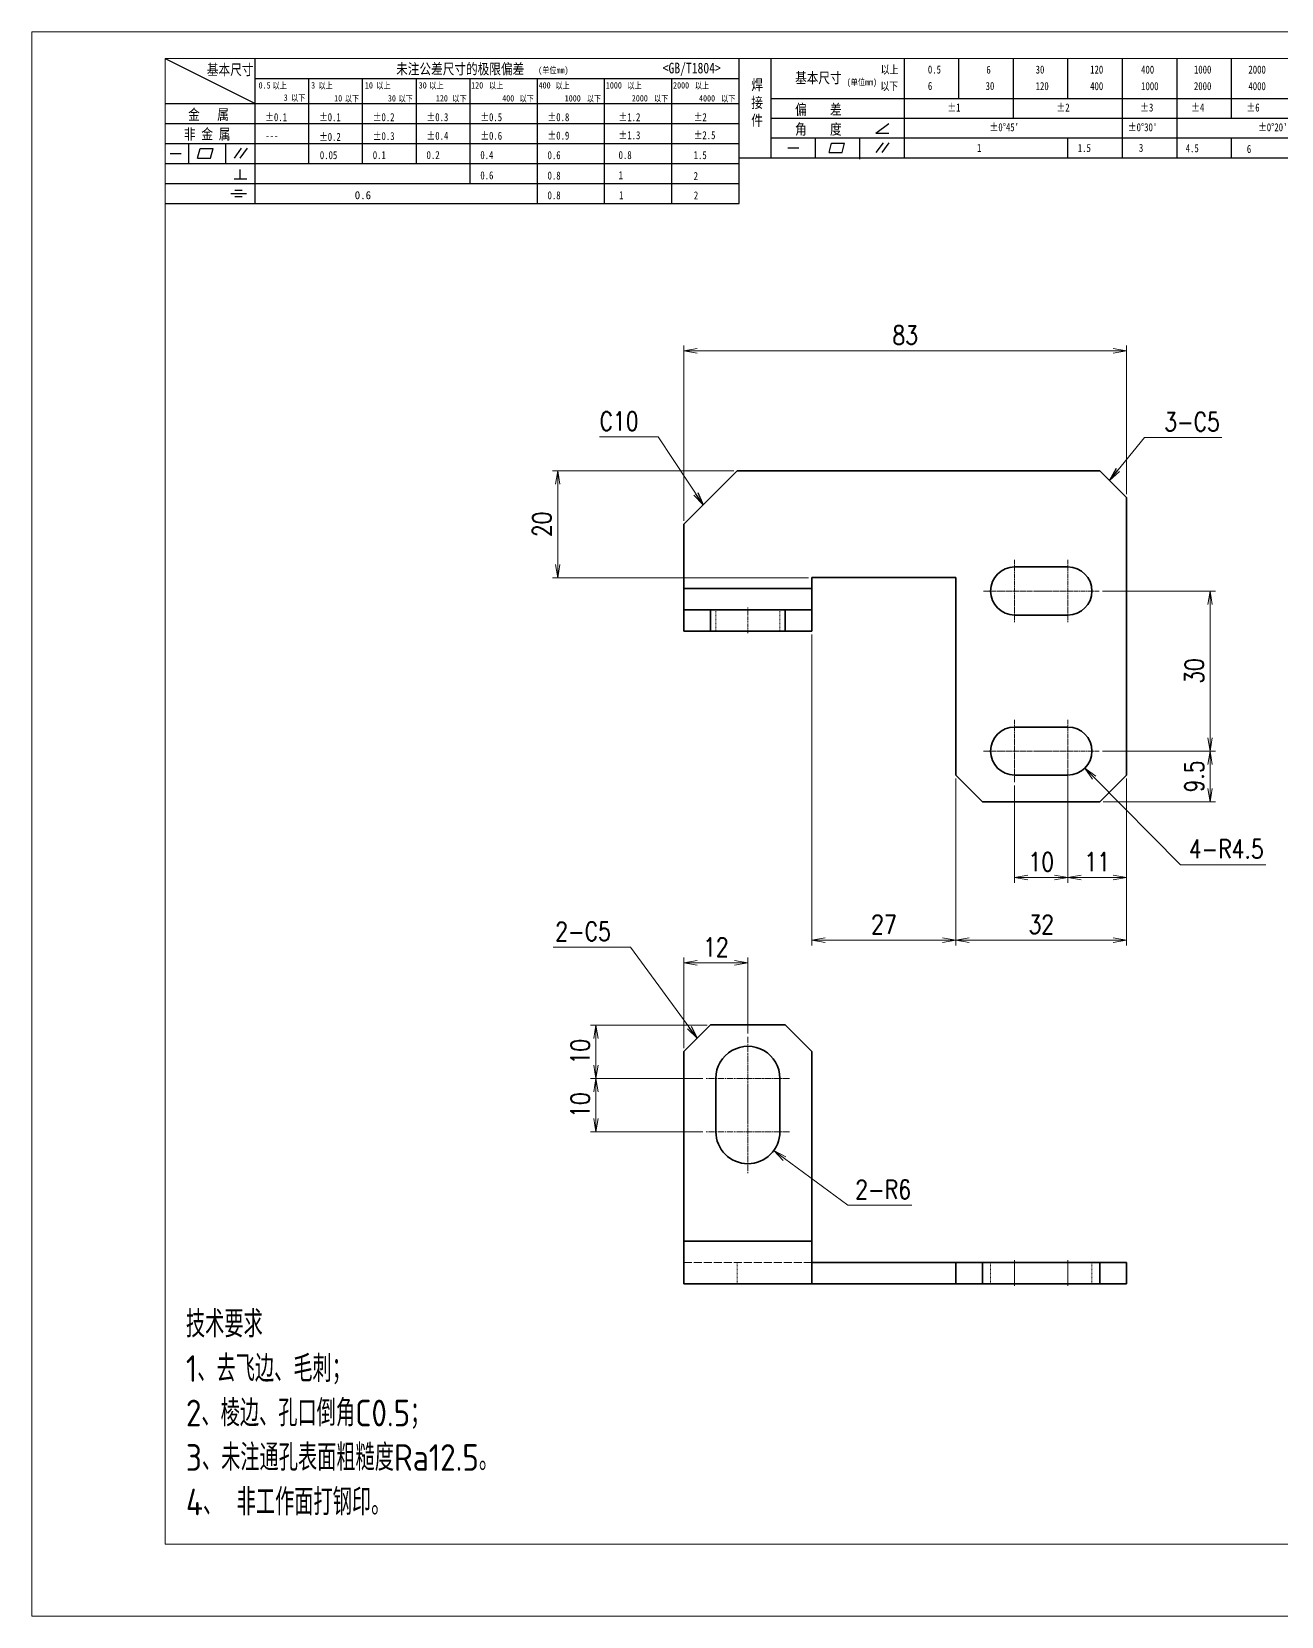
# Model space of a CAD drawing. Header units: millimetres. Extents: x 53130 to 124945, y -23470 to -1811.
# Drawn here: x 55716.1 to 55950.3, y -2526.1 to -2229.1 of the extents above; entities that cross this region are included whole.
import ezdxf

# ---------------------------------------------------------------- set-up
doc = ezdxf.new("R2010")
doc.units = ezdxf.units.MM
doc.header["$LTSCALE"] = 0.5
doc.linetypes.add('AM_ISO02W050x2', pattern=[3.75, 3, -0.75])
doc.linetypes.add('AM_ISO08W050x2', pattern=[9, 6, -0.75, 1.5, -0.75])
for name, color, linetype, lineweight in [('中心线', 2, 'AM_ISO08W050x2', 18), ('图框', 7, 'Continuous', 18), ('标注线', 3, 'Continuous', 18), ('粗实线', 7, 'Continuous', 35), ('虚线', 1, 'AM_ISO02W050x2', 18)]:
    doc.layers.add(name, color=color, linetype=linetype, lineweight=lineweight)
doc.layers.add('图\\M+19E79\\M+195B6\\M+18E9A', color=7, linetype='Continuous')
doc.layers.add('打印', color=7, linetype='Continuous', lineweight=15, plot=False)
doc.layers.add('打印-禁用', color=7, linetype='Continuous', lineweight=15, plot=False)
doc.styles.add('DIM', font='romans.shx', dxfattribs={"width": 0.8, "bigfont": 'bigfont.shx'})
doc.styles.add('国标', font='simfang.ttf', dxfattribs={"width": 0.8})
doc.styles.add('机械长仿宋', font='gbenor.shx', dxfattribs={"height": 1, "bigfont": 'gbcbig.shx'})
doc.dimstyles.new('XR 1-1', dxfattribs={"dimtxt": 3.5, "dimasz": 2.5, "dimexe": 1, "dimexo": 0.625, "dimgap": 1.2, "dimtad": 1, "dimtoh": 1, "dimdsep": 46, "dimtxsty": 'DIM', "dimblk": 'OPEN', "dimcen": 0, "dimclrd": 8, "dimclre": 8, "dimclrt": 2, "dimazin": 2, "dimtfac": 0.5, "dimtmove": 0, "dimatfit": 3, "dimldrblk": 'OPEN', "dimfxl": 0, "dimtolj": 2, "dimlwd": 18, "dimlwe": 18, "dimarcsym": 0})
doc.dimstyles.new('XR 1-1$0', dxfattribs={"dimtxt": 3.5, "dimasz": 2.5, "dimexe": 1, "dimexo": 0.625, "dimgap": 1.2, "dimtad": 1, "dimzin": 9, "dimdsep": 46, "dimtxsty": 'DIM', "dimblk": 'OPEN', "dimcen": 0, "dimclrd": 8, "dimclre": 8, "dimclrt": 2, "dimazin": 2, "dimtfac": 0.5, "dimtmove": 0, "dimatfit": 3, "dimldrblk": 'OPEN', "dimfxl": 0, "dimtolj": 2, "dimlwd": 18, "dimlwe": 18, "dimarcsym": 0})
doc.dimstyles.new('XR 1-1$4', dxfattribs={"dimtxt": 3.5, "dimasz": 2.5, "dimexe": 1, "dimexo": 0.625, "dimgap": 1.2, "dimtad": 1, "dimtoh": 1, "dimdsep": 46, "dimtxsty": 'DIM', "dimblk": 'OPEN', "dimcen": 0, "dimclrd": 8, "dimclre": 8, "dimclrt": 2, "dimazin": 2, "dimtfac": 0.5, "dimtofl": 0, "dimtmove": 0, "dimatfit": 3, "dimldrblk": 'OPEN', "dimfxl": 0, "dimtolj": 2, "dimlwd": 18, "dimlwe": 18, "dimarcsym": 0})

# ---------------------------------------------------------------- blocks, each defined once
blk = doc.blocks.new('GZDEH零件A3图框V01版')
at = {"layer": '图\\M+19E79\\M+195B6\\M+18E9A', "color": 9}
for p, q in [((2882.49, -1554.46), (2899.37, -1562.92)), ((2899.37, -1581.67), (2899.37, -1554.46)), ((2990.09, -1581.67), (2990.09, -1554.46)), ((2996.09, -1573.08), (2996.09, -1554.46)), ((3021.09, -1561.98), (3021.09, -1554.46)), ((3031.31, -1561.98), (3031.31, -1554.46)), ((3041.53, -1561.98), (3041.53, -1554.46)), ((3051.75, -1561.98), (3051.75, -1554.46)), ((3061.98, -1561.98), (3061.98, -1554.46)), ((3072.2, -1561.98), (3072.2, -1554.46)), ((3082.42, -1561.98), (3082.42, -1554.46)), ((2899.37, -1558.24), (2990.09, -1558.24)), ((2909.45, -1574.17), (2909.45, -1558.24)), ((2919.53, -1574.17), (2919.53, -1558.24)), ((2929.61, -1574.17), (2929.61, -1558.24)), ((2939.69, -1577.92), (2939.69, -1558.24)), ((2952.29, -1581.67), (2952.29, -1558.24)), ((2964.89, -1581.67), (2964.89, -1558.24)), ((2977.49, -1581.67), (2977.49, -1558.24)), ((2996.09, -1561.98), (3113.09, -1561.98)), ((3021.09, -1573.08), (3021.09, -1561.98)), ((3041.53, -1565.68), (3041.53, -1561.98)), ((3061.98, -1573.08), (3061.98, -1561.98)), ((3072.2, -1573.08), (3072.2, -1561.98)), ((3082.42, -1565.68), (3082.42, -1561.98)), ((2882.49, -1562.92), (2990.09, -1562.92)), ((2882.49, -1566.67), (2990.09, -1566.67)), ((2996.09, -1565.68), (3113.09, -1565.68)), ((3015.75, -1568.51), (3018.15, -1566.66)), ((2882.49, -1570.42), (2990.09, -1570.42)), ((2886.92, -1574.12), (2886.92, -1570.42)), ((2893.91, -1574.12), (2893.91, -1570.42)), ((2996.09, -1569.38), (3113.09, -1569.38)), ((3004.42, -1573.08), (3004.42, -1569.38)), ((3006.97, -1572.12), (3007.45, -1570.33)), ((3007.45, -1570.33), (3009.86, -1570.33)), ((3009.39, -1572.12), (3009.86, -1570.33)), ((3012.75, -1573.08), (3012.75, -1569.38)), ((3015.75, -1568.51), (3018.15, -1568.51)), ((3015.81, -1572.12), (3017.15, -1570.26)), ((3016.89, -1572.12), (3018.23, -1570.26)), ((3051.75, -1573.08), (3051.75, -1569.38)), ((3082.42, -1573.08), (3082.42, -1569.48)), ((2883.43, -1572.27), (2885.49, -1572.27)), ((2888.59, -1573.16), (2889.07, -1571.37)), ((2888.59, -1573.16), (2891, -1573.16)), ((2889.07, -1571.37), (2891.48, -1571.37)), ((2891, -1573.16), (2891.48, -1571.37)), ((2895.52, -1573.16), (2896.85, -1571.3)), ((2896.6, -1573.16), (2897.94, -1571.3)), ((2990.09, -1573.08), (3113.09, -1573.08)), ((2999.26, -1571.23), (3001.32, -1571.23)), ((3006.97, -1572.12), (3009.39, -1572.12)), ((3012.75, -1573.33), (3012.75, -1573.08)), ((2882.49, -1574.17), (2990.09, -1574.17)), ((2895.42, -1577.05), (2897.81, -1577.05)), ((2896.58, -1577.05), (2896.58, -1575.28)), ((2882.49, -1577.92), (2990.09, -1577.92)), ((2894.79, -1579.77), (2897.77, -1579.77)), ((2895.57, -1579.17), (2896.92, -1579.17)), ((2882.49, -1581.67), (2990.09, -1581.67)), ((2895.57, -1580.37), (2896.93, -1580.37))]:
    blk.add_line(p, q, dxfattribs=at)
at = {"layer": '图框', "linetype": 'Continuous'}
for p, q in [((2882.49, -1554.46), (2882.49, -1832.96)), ((3272.49, -1554.46), (2882.49, -1554.46)), ((2882.49, -1832.96), (3272.49, -1832.96))]:
    blk.add_line(p, q, dxfattribs=at)
at = {"layer": '打印-禁用', "linetype": 'Continuous'}
for p, q in [((2857.49, -1549.46), (2857.49, -1846.46)), ((3277.49, -1549.46), (2857.49, -1549.46)), ((2857.49, -1846.46), (3277.49, -1846.46))]:
    blk.add_line(p, q, dxfattribs=at)
at = {"layer": '图\\M+19E79\\M+195B6\\M+18E9A', "color": 9, "style": '国标', "width": 0.8}
for s, height, p in [('基本尺寸', 2, (2890.33, -1557.58)), ('未注公差尺寸的极限偏差', 2, (2925.81, -1557.44)), ('<GB/T1804>', 2, (2975.78, -1557.27)), ('以上', 1.5, (3016.64, -1557.33)), ('0.5', 1.5, (3025.49, -1557.3)), ('6', 1.5, (3036.45, -1557.34)), ('30', 1.5, (3045.69, -1557.31)), ('120', 1.5, (3055.91, -1557.31)), ('400', 1.5, (3065.46, -1557.31)), ('1000', 1.5, (3075.36, -1557.31)), ('2000', 1.5, (3085.57, -1557.31)), ('30', 1.2, (2930.04, -1560.11)), ('基本尺寸', 2, (3000.6, -1559.1)), ('以下', 1.5, (3016.58, -1560.43)), ('6', 1.5, (3025.49, -1560.38)), ('30', 1.5, (3036.31, -1560.39)), ('120', 1.5, (3045.69, -1560.41)), ('400', 1.5, (3055.91, -1560.41)), ('1000', 1.5, (3065.46, -1560.41)), ('2000', 1.5, (3075.36, -1560.41)), ('4000', 1.5, (3085.57, -1560.41)), ('金   属', 2, (2886.82, -1565.98)), ('±0.1', 1.5, (2901.27, -1566.23)), ('±0.1', 1.5, (2911.35, -1566.23)), ('±0.2', 1.5, (2921.43, -1566.23)), ('±0.3', 1.5, (2931.51, -1566.23)), ('±0.5', 1.5, (2941.59, -1566.23)), ('±0.8', 1.5, (2954.19, -1566.23)), ('±1.2', 1.5, (2967.51, -1566.23)), ('±2', 1.5, (2981.58, -1566.23)), ('偏    差', 2, (3000.6, -1565.04)), ('±1', 1.5, (3029.16, -1564.42)), ('±2', 1.5, (3049.61, -1564.42)), ('±3', 1.5, (3065.3, -1564.42)), ('±4', 1.5, (3074.85, -1564.42)), ('±6', 1.5, (3085.22, -1564.42)), ('非 金 属', 2, (2886.02, -1569.65)), ('±0.3', 1.5, (2921.43, -1569.77)), ('±0.4', 1.5, (2931.51, -1569.71)), ('±0.6', 1.5, (2941.59, -1569.71)), ('±0.9', 1.5, (2954.19, -1569.68)), ('±1.3', 1.5, (2967.51, -1569.62)), ('±2.5', 1.5, (2981.58, -1569.61)), ('角    度', 2, (3000.6, -1568.74)), ("±0%%D45'", 1.5, (3037.06, -1568.12)), ("±0%%D30'", 1.5, (3062.98, -1568.12)), ("±0%%D20'", 1.5, (3087.38, -1568.12)), ('---', 1.5, (2901.27, -1569.65)), ('±0.2', 1.5, (2911.35, -1569.92)), ('1', 1.5, (3034.69, -1571.98)), ('1.5', 1.5, (3053.59, -1572.01)), ('3', 1.5, (3065.05, -1571.98)), ('4.5', 1.5, (3073.82, -1572.05)), ('6', 1.5, (3085.28, -1572.19)), ('0.1', 1.5, (2921.43, -1573.34)), ('0.2', 1.5, (2931.51, -1573.33)), ('0.4', 1.5, (2941.59, -1573.33)), ('0.6', 1.5, (2954.19, -1573.35)), ('0.8', 1.5, (2967.51, -1573.33)), ('1.5', 1.5, (2981.58, -1573.34)), ('0.6', 1.5, (2941.59, -1577.14)), ('0.8', 1.5, (2954.19, -1577.17)), ('1', 1.5, (2967.51, -1577.12)), ('2', 1.5, (2981.58, -1577.26)), ('0.8', 1.5, (2954.19, -1580.87)), ('1', 1.5, (2967.59, -1580.86)), ('2', 1.5, (2981.62, -1580.89))]:
    blk.add_text(s, height=height, dxfattribs=at).set_placement(p)
at = {"layer": '图\\M+19E79\\M+195B6\\M+18E9A', "color": 9, "lineweight": 15, "style": '国标', "width": 0.8}
for s, p in [('(单位mm)', (2952.44, -1557.27)), ('0.5', (2900.03, -1560.11)), ('以上', (2902.64, -1560.16)), ('3', (2909.88, -1560.11)), ('以上', (2911.25, -1560.16)), ('10', (2919.96, -1560.11)), ('以上', (2922.09, -1560.16)), ('以上', (2932.02, -1560.16)), ('120', (2939.88, -1560.11)), ('以上', (2943.21, -1560.16)), ('400', (2952.52, -1560.11)), ('以上', (2955.68, -1560.16)), ('1000', (2965.12, -1560.11)), ('以上', (2969.16, -1560.16)), ('2000', (2977.72, -1560.11)), ('以上', (2981.8, -1560.16)), ('(单位mm)', (3010.27, -1559.51)), ('3', (2904.73, -1562.41)), ('以下', (2906.1, -1562.46)), ('10', (2914.19, -1562.54)), ('以下', (2916.18, -1562.59)), ('30', (2924.27, -1562.54)), ('以下', (2926.26, -1562.59)), ('120', (2933.26, -1562.54)), ('以下', (2936.34, -1562.59)), ('400', (2945.7, -1562.54)), ('以下', (2948.94, -1562.59)), ('1000', (2957.41, -1562.54)), ('以下', (2961.54, -1562.59)), ('2000', (2969.99, -1562.54)), ('以下', (2974.14, -1562.59)), ('4000', (2982.59, -1562.54)), ('以下', (2986.74, -1562.59))]:
    blk.add_text(s, height=1.2, dxfattribs=at).set_placement(p)
at = {"layer": '图\\M+19E79\\M+195B6\\M+18E9A', "color": 9, "lineweight": 13, "style": '国标'}
blk.add_text('0.6', height=1.5, dxfattribs=at).set_placement((2918.05, -1580.85))
at = {"layer": '图\\M+19E79\\M+195B6\\M+18E9A', "color": 9, "style": '国标'}
for s, insert, char_height, width, attachment_point in [('焊\\P接\\P件', (2992.39, -1558.41), 2, 3.1877, 1), ('0.05', (2911.51, -1573.37), 1.5, 5.1982, 7)]:
    blk.add_mtext(s, dxfattribs=dict(at, insert=insert, char_height=char_height, width=width, attachment_point=attachment_point))
blk = doc.blocks.new('DEH A3')
at = {"layer": '图框'}
blk.add_blockref('GZDEH零件A3图框V01版', (-2857.49, 1846.46), dxfattribs=at)
blk = doc.blocks.new('_Open')
at = {"color": 0, "linetype": 'ByBlock', "lineweight": -2}
for p, q in [((-1, 0.17), (0, 0)), ((-1, -0.17), (0, 0)), ((0, 0), (-1, 0))]:
    blk.add_line(p, q, dxfattribs=at)
blk = doc.blocks.new('*D159')
at = {"layer": 'Defpoints', "color": 0, "transparency": 16777216}
for p in [(55921.34, -2288.94), (55921.34, -2316.44), (55838.34, -2321.44)]:
    blk.add_point(p, dxfattribs=at)
at = {"layer": '标注线', "color": 8, "lineweight": 18, "transparency": 16777216}
for p, q in [((55838.34, -2320.81), (55838.34, -2287.94)), ((55840.84, -2288.94), (55918.84, -2288.94)), ((55921.34, -2315.81), (55921.34, -2287.94))]:
    blk.add_line(p, q, dxfattribs=at)
at = {"layer": '标注线', "color": 8, "lineweight": 18, "transparency": 16777216, "xscale": 2.5, "yscale": 2.5, "zscale": 2.5, "rotation": 180}
blk.add_blockref('_Open', (55838.34, -2288.94), dxfattribs=at)
at = {"layer": '标注线', "color": 8, "lineweight": 18, "transparency": 16777216, "xscale": 2.5, "yscale": 2.5, "zscale": 2.5}
blk.add_blockref('_Open', (55921.34, -2288.94), dxfattribs=at)
at = {"layer": '标注线', "color": 2, "transparency": 16777216, "insert": (55879.84, -2285.99), "char_height": 3.5, "attachment_point": 5, "style": 'DIM'}
blk.add_mtext('\\A2;83', dxfattribs=at)
blk = doc.blocks.new('*D160')
at = {"layer": 'Defpoints', "color": 0, "transparency": 16777216}
for p in [(55889.34, -2368.44), (55921.34, -2368.44), (55921.34, -2399.38)]:
    blk.add_point(p, dxfattribs=at)
at = {"layer": '标注线', "color": 8, "lineweight": 18, "transparency": 16777216}
for p, q in [((55889.34, -2369.06), (55889.34, -2400.38)), ((55921.34, -2369.06), (55921.34, -2400.38)), ((55891.84, -2399.38), (55918.84, -2399.38))]:
    blk.add_line(p, q, dxfattribs=at)
at = {"layer": '标注线', "color": 8, "lineweight": 18, "transparency": 16777216, "xscale": 2.5, "yscale": 2.5, "zscale": 2.5, "rotation": 180}
blk.add_blockref('_Open', (55889.34, -2399.38), dxfattribs=at)
at = {"layer": '标注线', "color": 8, "lineweight": 18, "transparency": 16777216, "xscale": 2.5, "yscale": 2.5, "zscale": 2.5}
blk.add_blockref('_Open', (55921.34, -2399.38), dxfattribs=at)
at = {"layer": '标注线', "color": 2, "transparency": 16777216, "insert": (55905.34, -2396.43), "char_height": 3.5, "attachment_point": 5, "style": 'DIM'}
blk.add_mtext('\\A2;32', dxfattribs=at)
blk = doc.blocks.new('*D161')
at = {"layer": 'Defpoints', "color": 0, "transparency": 16777216}
for p in [(55862.34, -2341.44), (55889.34, -2368.44), (55862.34, -2399.38)]:
    blk.add_point(p, dxfattribs=at)
at = {"layer": '标注线', "color": 8, "lineweight": 18, "transparency": 16777216}
for p, q in [((55862.34, -2342.06), (55862.34, -2400.38)), ((55889.34, -2369.06), (55889.34, -2400.38)), ((55886.84, -2399.38), (55864.84, -2399.38))]:
    blk.add_line(p, q, dxfattribs=at)
at = {"layer": '标注线', "color": 8, "lineweight": 18, "transparency": 16777216, "xscale": 2.5, "yscale": 2.5, "zscale": 2.5, "rotation": 180}
blk.add_blockref('_Open', (55862.34, -2399.38), dxfattribs=at)
at = {"layer": '标注线', "color": 8, "lineweight": 18, "transparency": 16777216, "xscale": 2.5, "yscale": 2.5, "zscale": 2.5}
blk.add_blockref('_Open', (55889.34, -2399.38), dxfattribs=at)
at = {"layer": '标注线', "color": 2, "transparency": 16777216, "insert": (55875.84, -2396.43), "char_height": 3.5, "attachment_point": 5, "style": 'DIM'}
blk.add_mtext('\\A2;27', dxfattribs=at)
blk = doc.blocks.new('*D162')
at = {"layer": 'Defpoints', "color": 0, "transparency": 16777216}
for p in [(55814.69, -2311.44), (55848.34, -2311.44), (55862.34, -2331.44)]:
    blk.add_point(p, dxfattribs=at)
at = {"layer": '标注线', "color": 8, "lineweight": 18, "transparency": 16777216}
for p, q in [((55847.72, -2311.44), (55813.69, -2311.44)), ((55814.69, -2328.94), (55814.69, -2313.94)), ((55861.72, -2331.44), (55813.69, -2331.44))]:
    blk.add_line(p, q, dxfattribs=at)
at = {"layer": '标注线', "color": 8, "lineweight": 18, "transparency": 16777216, "xscale": 2.5, "yscale": 2.5, "zscale": 2.5}
for p, rotation in [((55814.69, -2311.44), 90), ((55814.69, -2331.44), 270)]:
    blk.add_blockref('_Open', p, dxfattribs=dict(at, rotation=rotation))
at = {"layer": '标注线', "color": 2, "transparency": 16777216, "insert": (55811.74, -2321.44), "char_height": 3.5, "attachment_point": 5, "rotation": 90, "style": 'DIM'}
blk.add_mtext('\\A2;20', dxfattribs=at)
blk = doc.blocks.new('*D163')
at = {"layer": 'Defpoints', "color": 0, "transparency": 16777216}
for p in [(55910.34, -2368.44), (55921.34, -2368.44), (55910.34, -2387.64)]:
    blk.add_point(p, dxfattribs=at)
at = {"layer": '标注线', "color": 8, "lineweight": 18, "transparency": 16777216}
for p, q in [((55910.34, -2369.06), (55910.34, -2388.64)), ((55921.34, -2369.06), (55921.34, -2388.64)), ((55918.84, -2387.64), (55912.84, -2387.64))]:
    blk.add_line(p, q, dxfattribs=at)
at = {"layer": '标注线', "color": 8, "lineweight": 18, "transparency": 16777216, "xscale": 2.5, "yscale": 2.5, "zscale": 2.5, "rotation": 180}
blk.add_blockref('_Open', (55910.34, -2387.64), dxfattribs=at)
at = {"layer": '标注线', "color": 8, "lineweight": 18, "transparency": 16777216, "xscale": 2.5, "yscale": 2.5, "zscale": 2.5}
blk.add_blockref('_Open', (55921.34, -2387.64), dxfattribs=at)
at = {"layer": '标注线', "color": 2, "transparency": 16777216, "insert": (55915.84, -2384.69), "char_height": 3.5, "attachment_point": 5, "style": 'DIM'}
blk.add_mtext('\\A2;11', dxfattribs=at)
blk = doc.blocks.new('*D164')
at = {"layer": 'Defpoints', "color": 0, "transparency": 16777216}
for p in [(55900.34, -2369.79), (55910.34, -2369.79), (55900.34, -2387.64)]:
    blk.add_point(p, dxfattribs=at)
at = {"layer": '标注线', "color": 8, "lineweight": 18, "transparency": 16777216}
for p, q in [((55900.34, -2370.41), (55900.34, -2388.64)), ((55910.34, -2370.41), (55910.34, -2388.64)), ((55907.84, -2387.64), (55902.84, -2387.64))]:
    blk.add_line(p, q, dxfattribs=at)
at = {"layer": '标注线', "color": 8, "lineweight": 18, "transparency": 16777216, "xscale": 2.5, "yscale": 2.5, "zscale": 2.5, "rotation": 180}
blk.add_blockref('_Open', (55900.34, -2387.64), dxfattribs=at)
at = {"layer": '标注线', "color": 8, "lineweight": 18, "transparency": 16777216, "xscale": 2.5, "yscale": 2.5, "zscale": 2.5}
blk.add_blockref('_Open', (55910.34, -2387.64), dxfattribs=at)
at = {"layer": '标注线', "color": 2, "transparency": 16777216, "insert": (55905.34, -2384.69), "char_height": 3.5, "attachment_point": 5, "style": 'DIM'}
blk.add_mtext('\\A2;10', dxfattribs=at)
blk = doc.blocks.new('*D165')
at = {"layer": 'Defpoints', "color": 0, "transparency": 16777216}
for p in [(55916.19, -2363.94), (55936.98, -2363.94), (55916.34, -2373.44)]:
    blk.add_point(p, dxfattribs=at)
at = {"layer": '标注线', "color": 8, "lineweight": 18, "transparency": 16777216}
for p, q in [((55916.82, -2363.94), (55937.98, -2363.94)), ((55936.98, -2370.94), (55936.98, -2366.44)), ((55916.97, -2373.44), (55937.98, -2373.44))]:
    blk.add_line(p, q, dxfattribs=at)
at = {"layer": '标注线', "color": 8, "lineweight": 18, "transparency": 16777216, "xscale": 2.5, "yscale": 2.5, "zscale": 2.5}
for p, rotation in [((55936.98, -2363.94), 90), ((55936.98, -2373.44), 270)]:
    blk.add_blockref('_Open', p, dxfattribs=dict(at, rotation=rotation))
at = {"layer": '标注线', "color": 2, "transparency": 16777216, "insert": (55934.03, -2368.69), "char_height": 3.5, "attachment_point": 5, "rotation": 90, "style": 'DIM'}
blk.add_mtext('\\A2;9.5', dxfattribs=at)
blk = doc.blocks.new('*D166')
at = {"layer": 'Defpoints', "color": 0, "transparency": 16777216}
for p in [(55916.19, -2333.94), (55936.98, -2333.94), (55916.82, -2363.94)]:
    blk.add_point(p, dxfattribs=at)
at = {"layer": '标注线', "color": 8, "lineweight": 18, "transparency": 16777216}
for p, q in [((55916.82, -2333.94), (55937.98, -2333.94)), ((55936.98, -2361.44), (55936.98, -2336.44)), ((55917.44, -2363.94), (55937.98, -2363.94))]:
    blk.add_line(p, q, dxfattribs=at)
at = {"layer": '标注线', "color": 8, "lineweight": 18, "transparency": 16777216, "xscale": 2.5, "yscale": 2.5, "zscale": 2.5}
for p, rotation in [((55936.98, -2333.94), 90), ((55936.98, -2363.94), 270)]:
    blk.add_blockref('_Open', p, dxfattribs=dict(at, rotation=rotation))
at = {"layer": '标注线', "color": 2, "transparency": 16777216, "insert": (55934.03, -2348.94), "char_height": 3.5, "attachment_point": 5, "rotation": 90, "style": 'DIM'}
blk.add_mtext('\\A2;30', dxfattribs=at)
blk = doc.blocks.new('*D167')
at = {"layer": 'Defpoints', "color": 0, "transparency": 16777216}
for p in [(55910.34, -2363.94), (55913.51, -2367.14)]:
    blk.add_point(p, dxfattribs=at)
at = {"layer": '标注线', "color": 8, "lineweight": 18, "transparency": 16777216}
for p, q in [((55931.41, -2385.23), (55915.26, -2368.91)), ((55947.41, -2385.23), (55931.41, -2385.23))]:
    blk.add_line(p, q, dxfattribs=at)
at = {"layer": '标注线', "color": 8, "lineweight": 18, "transparency": 16777216, "xscale": 2.5, "yscale": 2.5, "zscale": 2.5, "rotation": 134.6969614813914}
blk.add_blockref('_Open', (55913.51, -2367.14), dxfattribs=at)
at = {"layer": '标注线', "color": 2, "transparency": 16777216, "insert": (55940.01, -2382.28), "char_height": 3.5, "attachment_point": 5, "style": 'DIM'}
blk.add_mtext('\\A2;\\A2;4-R4.5', dxfattribs=at)
blk = doc.blocks.new('*D168')
at = {"layer": 'Defpoints', "color": 0, "transparency": 16777216}
for p in [(55838.34, -2403.63), (55850.34, -2417.48), (55838.34, -2420.28)]:
    blk.add_point(p, dxfattribs=at)
at = {"layer": '标注线', "color": 8, "lineweight": 18, "transparency": 16777216}
for p, q in [((55838.34, -2419.65), (55838.34, -2402.63)), ((55850.34, -2416.85), (55850.34, -2402.63)), ((55847.84, -2403.63), (55840.84, -2403.63))]:
    blk.add_line(p, q, dxfattribs=at)
at = {"layer": '标注线', "color": 8, "lineweight": 18, "transparency": 16777216, "xscale": 2.5, "yscale": 2.5, "zscale": 2.5, "rotation": 180}
blk.add_blockref('_Open', (55838.34, -2403.63), dxfattribs=at)
at = {"layer": '标注线', "color": 8, "lineweight": 18, "transparency": 16777216, "xscale": 2.5, "yscale": 2.5, "zscale": 2.5}
blk.add_blockref('_Open', (55850.34, -2403.63), dxfattribs=at)
at = {"layer": '标注线', "color": 2, "transparency": 16777216, "insert": (55844.34, -2400.68), "char_height": 3.5, "attachment_point": 5, "style": 'DIM'}
blk.add_mtext('\\A2;12', dxfattribs=at)
blk = doc.blocks.new('*D169')
at = {"layer": 'Defpoints', "color": 0, "transparency": 16777216}
for p in [(55843.34, -2415.28), (55821.87, -2425.28), (55842.54, -2425.28)]:
    blk.add_point(p, dxfattribs=at)
at = {"layer": '标注线', "color": 8, "lineweight": 18, "transparency": 16777216}
for p, q in [((55842.72, -2415.28), (55820.87, -2415.28)), ((55821.87, -2417.78), (55821.87, -2422.78)), ((55841.92, -2425.28), (55820.87, -2425.28))]:
    blk.add_line(p, q, dxfattribs=at)
at = {"layer": '标注线', "color": 8, "lineweight": 18, "transparency": 16777216, "xscale": 2.5, "yscale": 2.5, "zscale": 2.5}
for p, rotation in [((55821.87, -2415.28), 90), ((55821.87, -2425.28), 270)]:
    blk.add_blockref('_Open', p, dxfattribs=dict(at, rotation=rotation))
at = {"layer": '标注线', "color": 2, "transparency": 16777216, "insert": (55818.92, -2420.28), "char_height": 3.5, "attachment_point": 5, "rotation": 90, "style": 'DIM'}
blk.add_mtext('\\A2;10', dxfattribs=at)
blk = doc.blocks.new('*D170')
at = {"layer": 'Defpoints', "color": 0, "transparency": 16777216}
for p in [(55842.54, -2425.28), (55821.87, -2435.28), (55842.54, -2435.28)]:
    blk.add_point(p, dxfattribs=at)
at = {"layer": '标注线', "color": 8, "lineweight": 18, "transparency": 16777216}
for p, q in [((55841.92, -2425.28), (55820.87, -2425.28)), ((55821.87, -2427.78), (55821.87, -2432.78)), ((55841.92, -2435.28), (55820.87, -2435.28))]:
    blk.add_line(p, q, dxfattribs=at)
at = {"layer": '标注线', "color": 8, "lineweight": 18, "transparency": 16777216, "xscale": 2.5, "yscale": 2.5, "zscale": 2.5}
for p, rotation in [((55821.87, -2425.28), 90), ((55821.87, -2435.28), 270)]:
    blk.add_blockref('_Open', p, dxfattribs=dict(at, rotation=rotation))
at = {"layer": '标注线', "color": 2, "transparency": 16777216, "insert": (55818.92, -2430.28), "char_height": 3.5, "attachment_point": 5, "rotation": 90, "style": 'DIM'}
blk.add_mtext('\\A2;10', dxfattribs=at)
blk = doc.blocks.new('*D171')
at = {"layer": 'Defpoints', "color": 0, "transparency": 16777216}
for p in [(55850.34, -2435.28), (55855.18, -2438.83)]:
    blk.add_point(p, dxfattribs=at)
at = {"layer": '标注线', "color": 8, "lineweight": 18, "transparency": 16777216}
for p, q in [((55869.09, -2449.04), (55857.19, -2440.31)), ((55881.09, -2449.04), (55869.09, -2449.04))]:
    blk.add_line(p, q, dxfattribs=at)
at = {"layer": '标注线', "color": 8, "lineweight": 18, "transparency": 16777216, "xscale": 2.5, "yscale": 2.5, "zscale": 2.5, "rotation": 143.7126616001404}
blk.add_blockref('_Open', (55855.18, -2438.83), dxfattribs=at)
at = {"layer": '标注线', "color": 2, "transparency": 16777216, "insert": (55875.69, -2446.09), "char_height": 3.5, "attachment_point": 5, "style": 'DIM'}
blk.add_mtext('\\A2;\\A2;2-R6', dxfattribs=at)

msp = doc.modelspace()

# ---------------------------------------------------------------- linework, layer by layer
at = {"layer": '中心线', "ltscale": 0.292499}
for p, q in [((55900.341, -2328.087), (55900.341, -2339.787)), ((55910.341, -2328.087), (55910.341, -2339.787)), ((55900.341, -2358.087), (55900.341, -2369.787)), ((55910.341, -2358.087), (55910.341, -2369.787))]:
    msp.add_line(p, q, dxfattribs=at)
at = {"layer": '中心线', "ltscale": 0.292493}
for p, q in [((55906.191, -2333.937), (55894.491, -2333.937)), ((55916.191, -2333.937), (55904.491, -2333.937)), ((55906.191, -2363.937), (55894.491, -2363.937)), ((55916.191, -2363.937), (55904.491, -2363.937))]:
    msp.add_line(p, q, dxfattribs=at)
at = {"layer": '中心线', "ltscale": 0.120001}
msp.add_line((55850.341, -2341.837), (55850.341, -2337.037), dxfattribs=at)
at = {"layer": '中心线', "ltscale": 0.389999}
for p, q in [((55850.341, -2417.477), (55850.341, -2433.077)), ((55850.341, -2427.477), (55850.341, -2443.077))]:
    msp.add_line(p, q, dxfattribs=at)
at = {"layer": '中心线', "ltscale": 0.390002}
for p, q in [((55858.141, -2425.277), (55842.541, -2425.277)), ((55858.141, -2435.277), (55842.541, -2435.277))]:
    msp.add_line(p, q, dxfattribs=at)
at = {"layer": '中心线', "ltscale": 0.120016}
for p, q in [((55900.341, -2459.377), (55900.341, -2464.177)), ((55910.341, -2459.377), (55910.341, -2464.177))]:
    msp.add_line(p, q, dxfattribs=at)
at = {"layer": '打印'}
msp.add_lwpolyline([(55716.088, -2229.107), (56136.088, -2229.107), (56136.088, -2526.107), (55716.088, -2526.107)], close=True, dxfattribs=at)
at = {"layer": '粗实线', "ltscale": 0.353553}
msp.add_line((55848.341, -2311.437), (55838.341, -2321.437), dxfattribs=at)
at = {"layer": '粗实线'}
for p, q in [((55916.341, -2311.437), (55848.341, -2311.437)), ((55921.341, -2368.437), (55921.341, -2316.437)), ((55862.341, -2331.437), (55889.341, -2331.437)), ((55889.341, -2331.437), (55889.341, -2368.437)), ((55862.341, -2333.437), (55838.341, -2333.437)), ((55894.341, -2373.437), (55916.341, -2373.437)), ((55838.341, -2420.277), (55838.341, -2455.777)), ((55862.341, -2455.777), (55862.341, -2420.277)), ((55838.341, -2455.777), (55862.341, -2455.777)), ((55862.341, -2459.777), (55889.341, -2459.777)), ((55894.341, -2459.777), (55916.341, -2459.777)), ((55838.341, -2463.777), (55862.341, -2463.777)), ((55862.341, -2463.777), (55889.341, -2463.777)), ((55894.341, -2463.777), (55916.341, -2463.777))]:
    msp.add_line(p, q, dxfattribs=at)
at = {"layer": '粗实线', "ltscale": 0.176777}
for p, q in [((55921.341, -2316.437), (55916.341, -2311.437)), ((55894.341, -2373.437), (55889.341, -2368.437)), ((55921.341, -2368.437), (55916.341, -2373.437)), ((55843.341, -2415.277), (55838.341, -2420.277)), ((55862.341, -2420.277), (55857.341, -2415.277))]:
    msp.add_line(p, q, dxfattribs=at)
at = {"layer": '粗实线', "ltscale": 0.3}
msp.add_line((55838.341, -2321.437), (55838.341, -2333.437), dxfattribs=at)
at = {"layer": '粗实线', "ltscale": 0.05}
msp.add_line((55862.341, -2333.437), (55862.341, -2331.437), dxfattribs=at)
at = {"layer": '粗实线', "ltscale": 0.25}
for p, q in [((55910.341, -2329.437), (55900.341, -2329.437)), ((55900.341, -2338.437), (55910.341, -2338.437)), ((55910.341, -2359.437), (55900.341, -2359.437)), ((55900.341, -2368.437), (55910.341, -2368.437)), ((55844.341, -2425.277), (55844.341, -2435.277)), ((55856.341, -2435.277), (55856.341, -2425.277))]:
    msp.add_line(p, q, dxfattribs=at)
at = {"layer": '粗实线', "ltscale": 0.1}
for p, q in [((55838.341, -2337.437), (55838.341, -2333.437)), ((55862.341, -2333.437), (55862.341, -2337.437)), ((55838.341, -2341.437), (55838.341, -2337.437)), ((55843.341, -2341.437), (55843.341, -2337.437)), ((55857.341, -2341.437), (55857.341, -2337.437)), ((55862.341, -2341.437), (55862.341, -2337.437)), ((55889.341, -2459.777), (55889.341, -2463.777)), ((55894.341, -2459.777), (55894.341, -2463.777)), ((55916.341, -2459.777), (55916.341, -2463.777)), ((55921.341, -2459.777), (55921.341, -2463.777))]:
    msp.add_line(p, q, dxfattribs=at)
at = {"layer": '粗实线', "ltscale": 0.125}
for p, q in [((55843.341, -2337.437), (55838.341, -2337.437)), ((55862.341, -2337.437), (55857.341, -2337.437)), ((55843.341, -2341.437), (55838.341, -2341.437)), ((55862.341, -2341.437), (55857.341, -2341.437)), ((55894.341, -2459.777), (55889.341, -2459.777)), ((55921.341, -2459.777), (55916.341, -2459.777)), ((55894.341, -2463.777), (55889.341, -2463.777)), ((55921.341, -2463.777), (55916.341, -2463.777))]:
    msp.add_line(p, q, dxfattribs=at)
at = {"layer": '粗实线', "ltscale": 0.35}
for p, q in [((55843.341, -2337.437), (55857.341, -2337.437)), ((55843.341, -2341.437), (55857.341, -2341.437)), ((55843.341, -2415.277), (55857.341, -2415.277))]:
    msp.add_line(p, q, dxfattribs=at)
at = {"layer": '粗实线', "ltscale": 0.2}
for p, q in [((55838.341, -2463.777), (55838.341, -2455.777)), ((55862.341, -2455.777), (55862.341, -2463.777))]:
    msp.add_line(p, q, dxfattribs=at)
at = {"layer": '粗实线'}
for centre, radius, start, end in [((55900.341, -2333.937), 4.5, 90, 270), ((55910.341, -2333.937), 4.5, 270, 90), ((55900.341, -2363.937), 4.5, 90, 270), ((55910.341, -2363.937), 4.5, 270, 90), ((55850.341, -2425.277), 6, 0, 180.00001), ((55850.341, -2435.277), 6, 180.00001, 0)]:
    msp.add_arc(centre, radius, start, end, dxfattribs=at)
at = {"layer": '虚线'}
for p, q in [((55838.341, -2333.437), (55862.341, -2333.437)), ((55862.341, -2455.777), (55838.341, -2455.777)), ((55862.341, -2459.777), (55838.341, -2459.777))]:
    msp.add_line(p, q, dxfattribs=at)
at = {"layer": '虚线', "ltscale": 0.1}
for p, q in [((55844.341, -2337.437), (55844.341, -2341.437)), ((55856.341, -2337.437), (55856.341, -2341.437)), ((55848.341, -2459.777), (55848.341, -2463.777)), ((55895.841, -2459.777), (55895.841, -2463.777)), ((55895.841, -2459.777), (55895.841, -2463.777)), ((55900.341, -2463.777), (55900.341, -2459.777)), ((55900.341, -2463.777), (55900.341, -2459.777)), ((55900.341, -2463.777), (55900.341, -2459.777)), ((55900.341, -2463.777), (55900.341, -2459.777)), ((55910.341, -2463.777), (55910.341, -2459.777)), ((55910.341, -2463.777), (55910.341, -2459.777)), ((55910.341, -2463.777), (55910.341, -2459.777)), ((55910.341, -2463.777), (55910.341, -2459.777)), ((55914.841, -2459.777), (55914.841, -2463.777)), ((55914.841, -2459.777), (55914.841, -2463.777)), ((55916.341, -2459.777), (55916.341, -2463.777))]:
    msp.add_line(p, q, dxfattribs=at)

# ---------------------------------------------------------------- block references
at = {"layer": '图框'}
msp.add_blockref('DEH A3', (55716.088, -2526.107), dxfattribs=at)

# ---------------------------------------------------------------- texts
at = {"layer": '标注线', "color": 2, "char_height": 3.5, "style": 'DIM'}
for s, insert, attachment_point in [('C10', (55829.85, -2303.85), 9), ('3-C5', (55928.376, -2303.956), 7), ('2-C5', (55824.662, -2399.486), 9)]:
    msp.add_mtext(s, dxfattribs=dict(at, insert=insert, attachment_point=attachment_point))
at = {"layer": '标注线', "color": 2, "insert": (55745.001, -2507.176), "char_height": 5, "width": 114.82461, "attachment_point": 7, "style": '机械长仿宋'}
msp.add_mtext('\\A2;技术要求\\P1、去飞边、毛刺；\\P2、棱边、孔口倒角C0.5；\\P3、未注通孔表面粗糙度Ra12.5。\\P{\\A0;4、\\C3; \\C2;非工作面打钢印。}', dxfattribs=at)

# ---------------------------------------------------------------- dimensions: what is measured, and where the dimension line sits
at = {"layer": '标注线', "color": 7}
for base, p1, p2, picture, middle in [((55921.341, -2288.943), (55838.341, -2321.437), (55921.341, -2316.437), '*D159', (55879.841, -2285.993)), ((55862.341, -2399.385), (55889.341, -2368.437), (55862.341, -2341.437), '*D161', (55875.841, -2396.435)), ((55921.341, -2399.385), (55889.341, -2368.437), (55921.341, -2368.437), '*D160', (55905.341, -2396.435)), ((55900.341, -2387.643), (55910.341, -2369.787), (55900.341, -2369.787), '*D164', (55905.341, -2384.693)), ((55910.341, -2387.643), (55921.341, -2368.437), (55910.341, -2368.437), '*D163', (55915.841, -2384.693)), ((55838.341, -2403.629), (55850.341, -2417.477), (55838.341, -2420.277), '*D168', (55844.341, -2400.679))]:
    dim = msp.add_linear_dim(base=base, p1=p1, p2=p2, dimstyle='XR 1-1$0', dxfattribs=at)
    dim.commit()
    dim.dimension.update_dxf_attribs({"geometry": picture, "text_midpoint": middle})
for base, p1, p2, picture, middle in [((55814.685, -2311.437), (55862.341, -2331.437), (55848.341, -2311.437), '*D162', (55811.735, -2321.437)), ((55936.978, -2333.937), (55916.816, -2363.937), (55916.191, -2333.937), '*D166', (55934.028, -2348.937)), ((55936.978, -2363.937), (55916.341, -2373.437), (55916.191, -2363.937), '*D165', (55934.028, -2368.687)), ((55821.868, -2425.277), (55843.341, -2415.277), (55842.541, -2425.277), '*D169', (55818.918, -2420.277)), ((55821.868, -2435.277), (55842.541, -2425.277), (55842.541, -2435.277), '*D170', (55818.918, -2430.277))]:
    dim = msp.add_linear_dim(base=base, p1=p1, p2=p2, angle=90, dimstyle='XR 1-1$0', dxfattribs=at)
    dim.commit()
    dim.dimension.update_dxf_attribs({"geometry": picture, "text_midpoint": middle})
for center, mpoint, text, picture, middle in [((55910.341, -2363.937), (55913.507, -2367.135), '\\A2;4-<>', '*D167', (55940.012, -2385.231)), ((55850.341, -2435.277), (55855.178, -2438.828), '\\A2;2-<>', '*D171', (55875.691, -2449.043))]:
    dim = msp.add_radius_dim(center=center, mpoint=mpoint, text=text, dimstyle='XR 1-1$4', override={"dimtxsty": 'DIM'}, dxfattribs=at)
    dim.commit()
    dim.dimension.update_dxf_attribs({"geometry": picture, "text_midpoint": middle, "dimtype": 164})

# ---------------------------------------------------------------- leaders
at = {"layer": '标注线', "color": 7, "annotation_type": 0, "has_hookline": 1}
for points, hookline_direction, text_width in [([(55841.961, -2317.817), (55833.55, -2305.05), (55831.05, -2305.05)], 1, 7.333), ([(55918.108, -2313.203), (55924.676, -2305.156), (55927.176, -2305.156)], 0, 10.8), ([(55840.841, -2417.777), (55828.362, -2400.686), (55825.862, -2400.686)], 1, 10.8)]:
    msp.add_leader(points, dimstyle='XR 1-1', override={"dimgap": 1.2, "dimtad": 1}, dxfattribs=dict(at, hookline_direction=hookline_direction, text_width=text_width))

doc.saveas('drawing.dxf')
